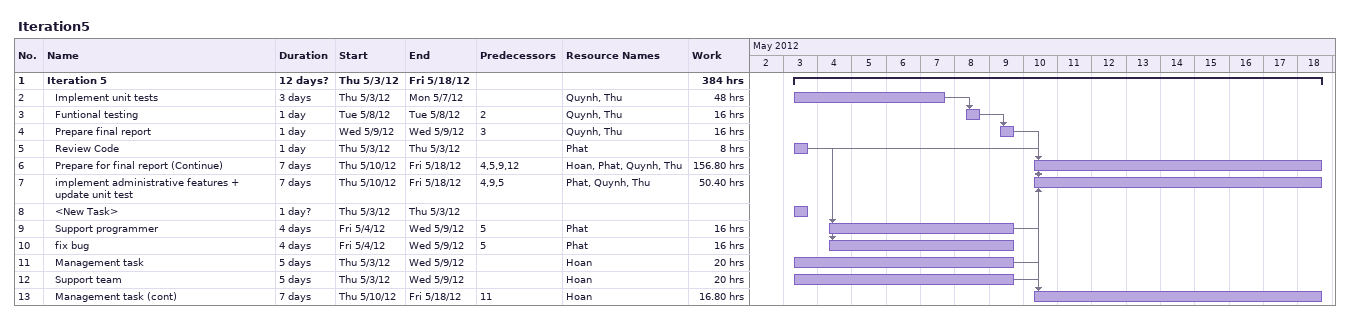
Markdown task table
Iteration5

| ID | Level | Task | Duration | Start | Finish | Predecessors | Resources | Work (h) |
|---|---|---|---|---|---|---|---|---|
| 1 | 1 | **Iteration 5** | 12d? | 2012-05-03 | 2012-05-18 |  |  | 384 |
| 2 | 2 | Implement unit tests | 3d | 2012-05-03 | 2012-05-07 |  | Quynh, Thu | 48 |
| 3 | 2 | Funtional testing | 1d | 2012-05-08 | 2012-05-08 | 2 | Quynh, Thu | 16 |
| 4 | 2 | Prepare final report | 1d | 2012-05-09 | 2012-05-09 | 3 | Quynh, Thu | 16 |
| 5 | 2 | Review Code | 1d | 2012-05-03 | 2012-05-03 |  | Phat | 8 |
| 6 | 2 | Prepare for final report (Continue) | 7d | 2012-05-10 | 2012-05-18 | 4, 5, 9, 12 | Hoan, Phat, Quynh, Thu | 156.80 |
| 7 | 2 | implement administrative features + update unit test | 7d | 2012-05-10 | 2012-05-18 | 4, 9, 5 | Phat, Quynh, Thu | 50.40 |
| 8 | 2 | <New Task> | 1d? | 2012-05-03 | 2012-05-03 |  |  |  |
| 9 | 2 | Support programmer | 4d | 2012-05-04 | 2012-05-09 | 5 | Phat | 16 |
| 10 | 2 | fix bug | 4d | 2012-05-04 | 2012-05-09 | 5 | Phat | 16 |
| 11 | 2 | Management task | 5d | 2012-05-03 | 2012-05-09 |  | Hoan | 20 |
| 12 | 2 | Support team | 5d | 2012-05-03 | 2012-05-09 |  | Hoan | 20 |
| 13 | 2 | Management task (cont) | 7d | 2012-05-10 | 2012-05-18 | 11 | Hoan | 16.80 |
